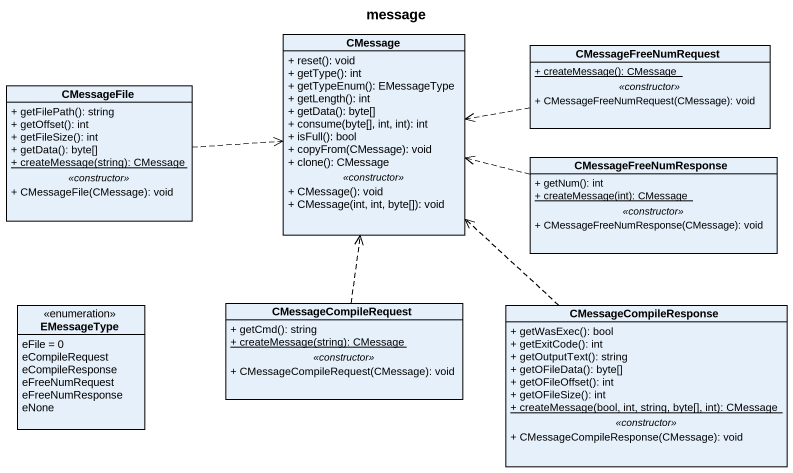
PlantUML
@startuml
title message
hide circle
hide empty members
skinparam classAttributeIconSize 0
class CMessage {
  + reset(): void
  + getType(): int
  + getTypeEnum(): EMessageType
  + getLength(): int
  + getData(): byte[]
  + consume(byte[], int, int): int
  + isFull(): bool
  + copyFrom(CMessage): void
  + clone(): CMessage
  .. <<constructor>> ..
  + CMessage(): void
  + CMessage(int, int, byte[]): void
}
class CMessageFreeNumRequest {
  {static} + createMessage(): CMessage
  .. <<constructor>> ..
  + CMessageFreeNumRequest(CMessage): void
}
class CMessageFile {
  + getFilePath(): string
  + getOffset(): int
  + getFileSize(): int
  + getData(): byte[]
  {static} + createMessage(string): CMessage
  .. <<constructor>> ..
  + CMessageFile(CMessage): void
}
class CMessageFreeNumResponse {
  + getNum(): int
  {static} + createMessage(int): CMessage
  .. <<constructor>> ..
  + CMessageFreeNumResponse(CMessage): void
}
enum EMessageType {
  eFile = 0
  eCompileRequest
  eCompileResponse
  eFreeNumRequest
  eFreeNumResponse
  eNone
}
class CMessageCompileRequest {
  + getCmd(): string
  {static} + createMessage(string): CMessage
  .. <<constructor>> ..
  + CMessageCompileRequest(CMessage): void
}
class CMessageCompileResponse {
  + getWasExec(): bool
  + getExitCode(): int
  + getOutputText(): string
  + getOFileData(): byte[]
  + getOFileOffset(): int
  + getOFileSize(): int
  {static} + createMessage(bool, int, string, byte[], int): CMessage
  .. <<constructor>> ..
  + CMessageCompileResponse(CMessage): void
}
CMessageFreeNumRequest .left.> CMessage
CMessageFile .right.> CMessage
CMessageFreeNumResponse .left.> CMessage
CMessageCompileRequest .up.> CMessage
CMessageCompileResponse .up.> CMessage
@enduml
